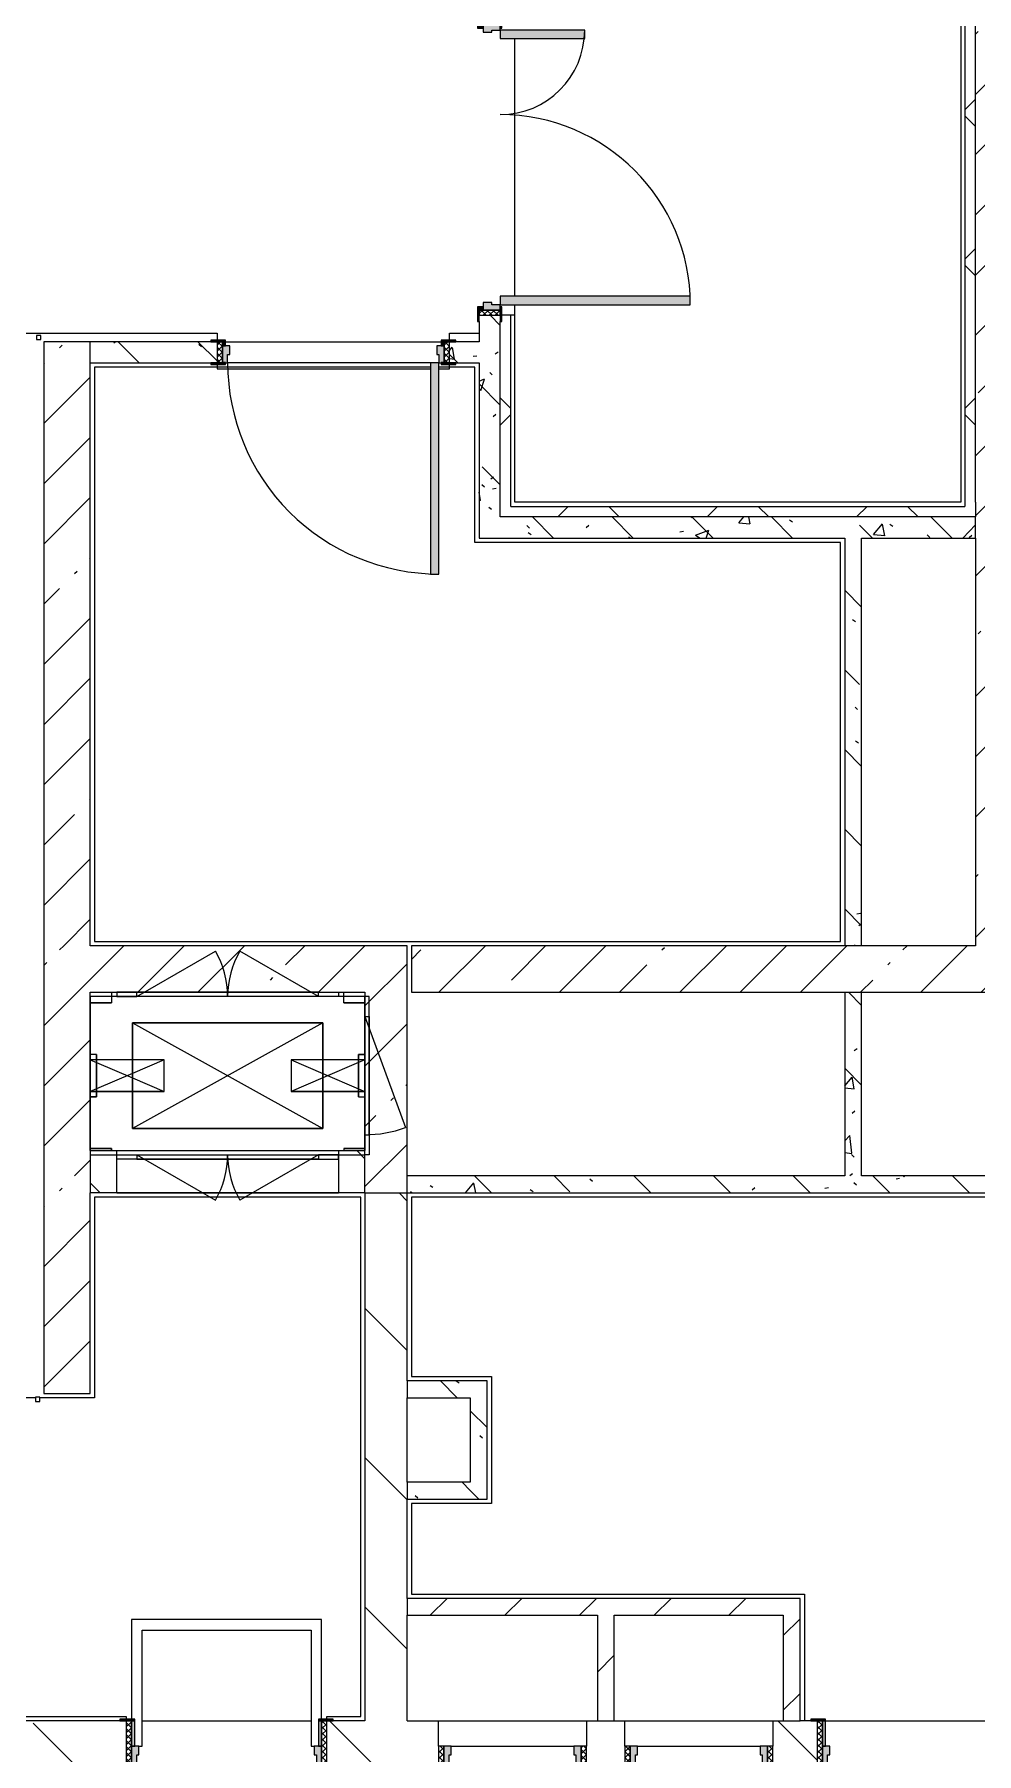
# Model space of a CAD drawing. Header units: millimetres. Extents: x -4060 to 187734, y -8553 to 29000.
# Drawn here: x 145429 to 149889, y 13445 to 21585 of the extents above; entities that cross this region are included whole.
import ezdxf

# ---------------------------------------------------------------- set-up
doc = ezdxf.new("R2010")
doc.units = ezdxf.units.MM
for name, color, linetype, lineweight, true_color in [('A-DOOR-2', 7, 'Continuous', 5, 0xaaaaaa), ('A-DOOR-3', 7, 'Continuous', 5, 0xe2e2e2), ('A-DOOR-FRAM-2', 7, 'Continuous', 5, 0xe2e2e2), ('A-DOOR-FRAM-3', 7, 'Continuous', 5, 0xaaaaaa), ('A-FLOR-1', 7, 'Continuous', 5, 0xaaaaaa), ('I-WALL-24', 7, 'Continuous', 5, 0x787878)]:
    doc.layers.add(name, color=color, linetype=linetype, lineweight=lineweight, true_color=true_color)
for name, color, linetype, lineweight in [('A-GENM', 7, 'Continuous', 5), ('A-WALL', 7, 'Continuous', 9), ('A-WALL-9', 7, 'Continuous', 5), ('I-WALL-22', 7, 'Continuous', 5), ('M-EQPM-1', 7, 'Continuous', 5)]:
    doc.layers.add(name, color=color, linetype=linetype, lineweight=lineweight)
pattern_1 = [(45, (60723.74, 0), (-285.1231, 285.1231), []), (45, (61008.87, 0), (-285.1231, 285.1231), [504.031, -100.806, 16.764, -84.042])]
pattern_2 = [(135, (60723.74, 0), (-377.1708, -377.1708), [533.4, -88.9, 17.78, -88.9]), (135, (60723.74, 376.94), (-377.1708, -377.1708), []), (50, (60723.74, 0), (637.6445, -55.7866), [66.675, -733.425]), (355, (60723.74, 0), (-123.3494, 668.699), [53.34, -586.74]), (100.451, (60776.9, -4.65), (514.299, 612.908), [56.665, -623.315]), (46.184, (60723.74, 177.8), (948.7764, -147.15), [100.012, -1100.137]), (96.636, (60802.8, 165.5), (830.909, 865.997), [84.998, -934.973]), (351.184, (60723.7, 177.8), (830.918, 865.988), [80.01, -880.11]), (21, (60812.64, 133.35), (530.6506, -357.9283), [66.675, -733.425]), (326, (60812.64, 133.35), (216.308, 644.6585), [53.34, -586.74]), (71.451, (60856.86, 103.5), (746.9596, 286.7243), [56.665, -623.315]), (37.5, (60723.74, 0), (10.81053, 295.9426), [16.764, -562.864, 16.764, -578.866, -588.962]), (37.5, (60723.74, 0), (10.81053, 295.9426), [-1175.258, 16.764, -572.198]), (7.5, (60723.74, 0), (233.8692, 350.6318), [16.764, -322.834, 16.764, -549.529, -224.472]), (7.5, (60723.74, 0), (233.8692, 350.6318), [-905.891, 16.764, -207.708]), (327.5, (60525.5, 0), (474.5678, -20.0513), [16.764, -205.486, 16.764, -676.656, -920.115]), (327.5, (60525.5, 0), (474.5678, -20.0513), [-915.67, 16.764, -903.351]), (317.5, (60436.6, 0), (518.4522, 88.9934), [16.764, -272.161, 16.764, -443.738, -653.415]), (317.5, (60436.6, 0), (518.4522, 88.9934), [-749.427, 16.764, -636.651])]
pattern_3 = [(135, (60723.74, 0), (-353.5534, -353.5534), [])]
pattern_4 = [(45, (60723.74, 0), (-176.7767, 176.7767), [])]
pattern_5 = [(135, (1951.41, 164.685), (-14.14214, -14.14214), []), (225, (1951.41, 164.685), (14.14214, -14.14214), [])]
pattern_6 = [(45, (-171.384, 164.685), (-14.1421, 14.1421), []), (135, (-171.384, 164.685), (-14.1421, -14.1421), [])]
pattern_7 = [(45, (60723.74, 0), (-353.5534, 353.5534), []), (135, (60723.74, 0), (-353.5534, -353.5534), [])]

# ---------------------------------------------------------------- blocks, each defined once
blk = doc.blocks.new('110_Дверь_СКБ_1Ст_Внутренняя1 - Д-11а _огнестойкость EI 15_-32666892-1_5_1_птичка')
at = {"layer": 'A-DOOR-2'}
h = blk.add_hatch(dxfattribs=at)
h.set_pattern_fill('FP_150', color=256, style=0, pattern_type=2)
h.set_pattern_definition([(135, (1751.41, 114.685), (-14.14214, -14.14214), []), (225, (1751.41, 114.685), (14.14214, -14.14214), [])])
h.paths.add_polyline_path([(537.5, 50), (537.5, -50), (562.5, -50), (562.5, 50)])
at = {"layer": 'A-DOOR-3'}
h = blk.add_hatch(color=256, dxfattribs=at)
h.paths.add_polyline_path([(512.5, 50), (512.5, 10), (502.5, 10), (502.5, -30), (537.5, -30), (537.5, 50), (522.5, 50)])
h.paths.add_polyline_path([(-508.4, 50), (-512.5, 50), (-512.5, -30), (-477.5, -30), (-477.5, 10), (-487.5, 10), (-487.5, 50)])
at = {"layer": 'A-DOOR-FRAM-2'}
for points in [[(-487.5, 1050), (-486.3, 50), (-447.5, 50), (-447.5, 1050)], [(-537.5, 58), (-567.5, 58), (-567.5, 50), (-497.5, 50), (-497.5, 58), (-517.5, 58)], [(562.5, 58), (522.5, 58), (522.5, 50), (592.5, 50), (592.5, 58)], [(-529.2, -50), (-567.5, -50), (-567.5, -58), (-497.5, -58), (-499.8, -50), (-512.5, -50)], [(-497.5, -30), (-512.5, -30), (-512.5, -50), (-497.5, -50), (-497.5, -32.8)], [(537.5, -30), (522.5, -30), (522.5, -50), (537.5, -50)], [(537.5, -50), (522.5, -50), (522.5, -58), (592.5, -58), (592.5, -50), (562.5, -50)]]:
    blk.add_hatch(color=256, dxfattribs=at).paths.add_polyline_path(points)
at = {"layer": 'A-DOOR-FRAM-3'}
h = blk.add_hatch(dxfattribs=at)
h.set_pattern_fill('FP_151', color=256, style=0, pattern_type=2)
h.set_pattern_definition([(45, (-371.384, 114.685), (-14.1421, 14.1421), []), (135, (-371.384, 114.685), (-14.1421, -14.1421), [])])
h.paths.add_polyline_path([(-537.5, 50), (-537.5, -50), (-512.5, -50), (-512.5, 50)])
at = {"layer": 'A-DOOR-2'}
for p, q in [((-487.5, 1050), (-487.5, 50)), ((-447.5, 1050), (-487.5, 1050)), ((-447.5, 50), (-447.5, 1050)), ((-487.5, 50), (-447.5, 50))]:
    blk.add_line(p, q, dxfattribs=at)
blk.add_arc((-487.5, 50), 1000, 360, 90, dxfattribs=at)
at = {"layer": 'A-DOOR-FRAM-3'}
for p, q in [((-497.5, 58), (-567.5, 58)), ((-567.5, 58), (-567.5, 50)), ((-567.5, 50), (-497.5, 50)), ((-512.5, 50), (-537.5, 50)), ((-537.5, 50), (-537.5, -50)), ((-487.5, 50), (-512.5, 50)), ((-512.5, 50), (-512.5, -30)), ((-512.5, -50), (-512.5, 50)), ((-497.5, 50), (-512.5, 50)), ((-512.5, 50), (-512.5, 49)), ((-512.5, 49), (-497.5, 49)), ((-497.5, 50), (-497.5, 58)), ((-497.5, 49), (-497.5, 50)), ((-487.5, 10), (-487.5, 50)), ((-477.5, 10), (-487.5, 10)), ((-477.5, -30), (-477.5, 10)), ((512.5, 10), (502.5, 10)), ((502.5, 10), (502.5, -30)), ((512.5, 50), (512.5, 10)), ((537.5, 50), (512.5, 50)), ((592.5, 58), (522.5, 58)), ((522.5, 58), (522.5, 50)), ((537.5, 50), (522.5, 50)), ((522.5, 50), (522.5, 49)), ((522.5, 50), (592.5, 50)), ((522.5, 49), (537.5, 49)), ((537.5, -30), (537.5, 50)), ((562.5, 50), (537.5, 50)), ((537.5, 50), (537.5, -50)), ((537.5, 49), (537.5, 50)), ((562.5, -50), (562.5, 50)), ((592.5, 50), (592.5, 58)), ((-497.5, -50), (-567.5, -50)), ((-567.5, -50), (-567.5, -58)), ((-567.5, -58), (-497.5, -58)), ((-537.5, -50), (-512.5, -50)), ((-512.5, -30), (-477.5, -30)), ((-497.5, -30), (-512.5, -30)), ((-512.5, -30), (-512.5, -50)), ((-512.5, -50), (-497.5, -50)), ((-497.5, -50), (-497.5, -30)), ((-497.5, -58), (-497.5, -50)), ((502.5, -30), (537.5, -30)), ((537.5, -30), (522.5, -30)), ((522.5, -30), (522.5, -50)), ((522.5, -50), (537.5, -50)), ((592.5, -50), (522.5, -50)), ((522.5, -50), (522.5, -58)), ((522.5, -58), (592.5, -58)), ((537.5, -50), (537.5, -30)), ((537.5, -50), (562.5, -50)), ((592.5, -58), (592.5, -50))]:
    blk.add_line(p, q, dxfattribs=at)
blk = doc.blocks.new('110_Дверь_СКБ_2Ст - Д-10а_ СОШ_Дв_1450x2100h_Горячий цех-25784455-1_5_1_птичка')
at = {"layer": 'A-DOOR-2'}
h = blk.add_hatch(dxfattribs=at)
h.set_pattern_fill('FP_159', color=256, style=0, pattern_type=2)
h.set_pattern_definition([(135, (1601.41, 114.685), (-14.14214, -14.14214), []), (225, (1601.41, 114.685), (14.14214, -14.14214), [])])
h.paths.add_polyline_path([(712.5, 50), (687.5, 50), (687.5, -50), (712.5, -50)])
at = {"layer": 'A-DOOR-3'}
for points in [[(662.5, 120), (662.5, 950), (622.5, 950), (622.5, 50), (662.5, 50), (662.5, 100)], [(-597.5, 386.9), (-597.5, 450), (-637.5, 450), (-637.5, 50), (-597.5, 50), (-597.5, 175)]]:
    blk.add_hatch(color=256, dxfattribs=at).paths.add_polyline_path(points)
h = blk.add_hatch(color=256, dxfattribs=at)
h.paths.add_polyline_path([(687.5, -30), (687.5, 50), (662.5, 50), (662.5, 10), (652.5, 10), (652.5, -30), (662.5, -30)])
h.paths.add_polyline_path([(-627.5, -6), (-627.5, 10), (-637.5, 10), (-637.5, 50), (-662.5, 50), (-662.5, -30), (-627.5, -28.9)])
at = {"layer": 'A-DOOR-FRAM-2'}
for points in [[(-647.5, 58), (-717.5, 58), (-712.5, 50), (-647.5, 50)], [(742.5, 58), (672.5, 58), (672.5, 50), (742.5, 50)], [(-647.5, -50), (-717.5, -53.5), (-712.5, -58), (-647.5, -58)], [(-647.5, -30), (-662.5, -30), (-662.5, -50), (-647.5, -50)], [(687.5, -30), (672.5, -30), (672.5, -50), (687.5, -50)], [(742.5, -50), (672.5, -50), (672.5, -58), (742.5, -58)]]:
    blk.add_hatch(color=256, dxfattribs=at).paths.add_polyline_path(points)
at = {"layer": 'A-DOOR-FRAM-3'}
h = blk.add_hatch(dxfattribs=at)
h.set_pattern_fill('FP_160', color=256, style=0, pattern_type=2)
h.set_pattern_definition([(45, (-521.384, 114.685), (-14.1421, 14.1421), []), (135, (-521.384, 114.685), (-14.1421, -14.1421), [])])
h.paths.add_polyline_path([(-662.5, -24.2), (-662.5, 50), (-687.5, 50), (-687.5, -50), (-662.5, -50)])
at = {"layer": 'A-DOOR-2'}
for p, q in [((662.5, 950), (622.5, 950)), ((622.5, 950), (622.5, 50)), ((662.5, 50), (662.5, 950)), ((-637.5, 450), (-637.5, 50)), ((-597.5, 450), (-637.5, 450)), ((-597.5, 50), (-597.5, 450)), ((-637.5, 50), (-597.5, 50)), ((622.5, 50), (662.5, 50))]:
    blk.add_line(p, q, dxfattribs=at)
for centre, radius, start, end in [((662.5, 50), 900, 90, 180), ((-637.5, 50), 400, 0, 90)]:
    blk.add_arc(centre, radius, start, end, dxfattribs=at)
at = {"layer": 'A-DOOR-FRAM-3'}
for p, q in [((-647.5, 58), (-717.5, 58)), ((-717.5, 58), (-717.5, 50)), ((-717.5, 50), (-647.5, 50)), ((-662.5, 50), (-687.5, 50)), ((-687.5, 50), (-687.5, -50)), ((-637.5, 50), (-662.5, 50)), ((-662.5, 50), (-662.5, -30)), ((-662.5, -50), (-662.5, 50)), ((-647.5, 50), (-647.5, 58)), ((-637.5, 10), (-637.5, 50)), ((-627.5, 10), (-637.5, 10)), ((-627.5, -30), (-627.5, 10)), ((662.5, 10), (652.5, 10)), ((652.5, 10), (652.5, -30)), ((662.5, 50), (662.5, 10)), ((687.5, 50), (662.5, 50)), ((742.5, 58), (672.5, 58)), ((672.5, 58), (672.5, 50)), ((672.5, 50), (742.5, 50)), ((687.5, -30), (687.5, 50)), ((712.5, 50), (687.5, 50)), ((687.5, 50), (687.5, -50)), ((712.5, -50), (712.5, 50)), ((742.5, 50), (742.5, 58)), ((-647.5, -50), (-717.5, -50)), ((-717.5, -50), (-717.5, -58)), ((-717.5, -58), (-647.5, -58)), ((-687.5, -50), (-662.5, -50)), ((-662.5, -30), (-627.5, -30)), ((-647.5, -30), (-662.5, -30)), ((-662.5, -30), (-662.5, -50)), ((-662.5, -50), (-647.5, -50)), ((-647.5, -50), (-647.5, -30)), ((-647.5, -58), (-647.5, -50)), ((652.5, -30), (687.5, -30)), ((687.5, -30), (672.5, -30)), ((672.5, -30), (672.5, -50)), ((672.5, -50), (687.5, -50)), ((742.5, -50), (672.5, -50)), ((672.5, -50), (672.5, -58)), ((672.5, -58), (742.5, -58)), ((687.5, -50), (687.5, -30)), ((687.5, -50), (712.5, -50)), ((742.5, -58), (742.5, -50))]:
    blk.add_line(p, q, dxfattribs=at)
blk = doc.blocks.new('110_Дверь_СКБ_1Ст_Внутренняя1 - Д-8 950x2100h_охрана-V106-1_5_1_птичка')
at = {"layer": 'A-DOOR-2'}
h = blk.add_hatch(dxfattribs=at)
h.set_pattern_fill('FP_62', color=256, style=0, pattern_type=2)
h.set_pattern_definition([(135, (1826.41, 164.685), (-14.14214, -14.14214), []), (225, (1826.41, 164.685), (14.14214, -14.14214), [])])
h.paths.add_polyline_path([(462.5, 100), (462.5, -100), (487.5, -100), (487.5, 100)])
at = {"layer": 'A-DOOR-3'}
h = blk.add_hatch(color=256, dxfattribs=at)
h.paths.add_polyline_path([(462.5, 100), (437.5, 100), (437.5, 60), (427.5, 60), (427.5, 20), (462.5, 20)])
h.paths.add_polyline_path([(-412.5, 100), (-437.5, 100), (-437.5, 20), (-402.5, 20.4), (-402.5, 60), (-412.5, 60)])
at = {"layer": 'A-DOOR-FRAM-2'}
for points in [[(397.5, 950), (397.5, 100), (437.5, 100), (437.5, 950)], [(-422.5, 108), (-492.5, 108), (-492.5, 100), (-422.5, 100)], [(517.5, 108), (447.5, 108), (447.5, 100), (517.5, 100)], [(-437.5, 20), (-437.5, -100), (-422.5, -100), (-422.5, 20)], [(447.5, 20), (447.5, -100), (462.5, -100), (462.5, 20)], [(-492.5, -100), (-492.5, -108), (-422.5, -108), (-422.5, -100), (-462.5, -100)], [(487.5, -100), (447.5, -100), (447.5, -108), (517.5, -108), (517.5, -100), (490.5, -100)]]:
    blk.add_hatch(color=256, dxfattribs=at).paths.add_polyline_path(points)
at = {"layer": 'A-DOOR-FRAM-3'}
h = blk.add_hatch(dxfattribs=at)
h.set_pattern_fill('FP_63', color=256, style=0, pattern_type=2)
h.set_pattern_definition([(45, (-296.384, 164.685), (-14.1421, 14.1421), []), (135, (-296.384, 164.685), (-14.1421, -14.1421), [])])
h.paths.add_polyline_path([(-462.5, 100), (-462.5, -100), (-437.5, -100), (-437.5, 100)])
at = {"layer": 'A-DOOR-2'}
for p, q in [((437.5, 950), (397.5, 950)), ((397.5, 950), (397.5, 100)), ((437.5, 100), (437.5, 950)), ((397.5, 100), (437.5, 100))]:
    blk.add_line(p, q, dxfattribs=at)
blk.add_arc((437.5, 100), 850, 90, 180, dxfattribs=at)
at = {"layer": 'A-DOOR-FRAM-3'}
for p, q in [((-422.5, 108), (-492.5, 108)), ((-492.5, 108), (-492.5, 100)), ((-492.5, 100), (-422.5, 100)), ((-437.5, 100), (-462.5, 100)), ((-462.5, 100), (-462.5, -100)), ((-412.5, 100), (-437.5, 100)), ((-437.5, 100), (-437.5, 20)), ((-437.5, -100), (-437.5, 100)), ((-422.5, 100), (-437.5, 100)), ((-437.5, 100), (-437.5, 99)), ((-437.5, 99), (-422.5, 99)), ((-422.5, 100), (-422.5, 108)), ((-422.5, 99), (-422.5, 100)), ((-412.5, 60), (-412.5, 100)), ((437.5, 100), (437.5, 60)), ((462.5, 100), (437.5, 100)), ((517.5, 108), (447.5, 108)), ((447.5, 108), (447.5, 100)), ((462.5, 100), (447.5, 100)), ((447.5, 100), (447.5, 99)), ((447.5, 100), (517.5, 100)), ((447.5, 99), (462.5, 99)), ((462.5, 20), (462.5, 100)), ((487.5, 100), (462.5, 100)), ((462.5, 100), (462.5, -100)), ((462.5, 99), (462.5, 100)), ((487.5, -100), (487.5, 100)), ((517.5, 100), (517.5, 108)), ((-437.5, 20), (-402.5, 20)), ((-422.5, 20), (-437.5, 20)), ((-437.5, 20), (-437.5, -100)), ((-422.5, -100), (-422.5, 20)), ((-402.5, 60), (-412.5, 60)), ((-402.5, 20), (-402.5, 60)), ((437.5, 60), (427.5, 60)), ((427.5, 60), (427.5, 20)), ((427.5, 20), (462.5, 20)), ((462.5, 20), (447.5, 20)), ((447.5, 20), (447.5, -100)), ((462.5, -100), (462.5, 20)), ((-422.5, -100), (-492.5, -100)), ((-492.5, -100), (-492.5, -108)), ((-492.5, -108), (-422.5, -108)), ((-462.5, -100), (-437.5, -100)), ((-437.5, -100), (-422.5, -100)), ((-422.5, -108), (-422.5, -100)), ((447.5, -100), (462.5, -100)), ((517.5, -100), (447.5, -100)), ((447.5, -100), (447.5, -108)), ((447.5, -108), (517.5, -108)), ((462.5, -100), (487.5, -100)), ((517.5, -108), (517.5, -100))]:
    blk.add_line(p, q, dxfattribs=at)
blk = doc.blocks.new('160_Подъемник - 160_Подъемник-23521422-1_5_1_птичка')
at = {"layer": 'A-GENM'}
for p, q in [((220, 0), (592.4, 215)), ((220, 0), (592.4, 215)), ((220, 0), (592.4, 215)), ((1080, 0), (707.6, 215)), ((1080, 0), (707.6, 215)), ((1080, 0), (707.6, 215)), ((-20, -95), (-20, 0)), ((-20, 0), (0, 0)), ((0, 0), (0, -95)), ((220, 20), (125, 20)), ((125, 20), (125, 0)), ((220, 20), (125, 20)), ((125, 20), (125, 0)), ((220, 20), (125, 20)), ((125, 20), (125, 0)), ((220, 0), (220, 20)), ((1080, 20), (220, 20)), ((220, 20), (1080, 20)), ((220, 0), (220, 20)), ((1080, 20), (220, 20)), ((220, 20), (1080, 20)), ((220, 0), (220, 20)), ((1080, 20), (220, 20)), ((220, 20), (1080, 20)), ((1080, 0), (1080, 20)), ((1080, 20), (1175, 20)), ((1080, 0), (1080, 20)), ((1080, 20), (1175, 20)), ((1080, 0), (1080, 20)), ((1080, 20), (1175, 20)), ((1175, 20), (1175, 0)), ((1175, 20), (1175, 0)), ((1175, 20), (1175, 0)), ((125, 0), (220, 0)), ((125, 0), (220, 0)), ((125, 0), (220, 0)), ((1175, 0), (1080, 0)), ((1175, 0), (1080, 0)), ((1175, 0), (1080, 0)), ((0, -655), (-191.5, -128.8)), ((0, -95), (-20, -95)), ((-20, -95), (-20, -655)), ((-20, -655), (-20, -95)), ((0, -655), (-20, -655)), ((-20, -655), (-20, -750)), ((0, -750), (0, -655)), ((-20, -750), (0, -750)), ((125, -770), (125, -750)), ((125, -750), (220, -750)), ((125, -770), (125, -750)), ((125, -750), (220, -750)), ((125, -770), (125, -750)), ((125, -750), (220, -750)), ((220, -770), (125, -770)), ((220, -770), (125, -770)), ((220, -770), (125, -770)), ((220, -750), (220, -770)), ((220, -750), (592.4, -965)), ((220, -750), (220, -770)), ((220, -750), (592.4, -965)), ((220, -750), (220, -770)), ((220, -750), (592.4, -965)), ((220, -770), (792, -770)), ((1080, -770), (220, -770)), ((220, -770), (1080, -770)), ((1080, -770), (220, -770)), ((220, -770), (1080, -770)), ((1080, -770), (508, -770)), ((1080, -750), (707.6, -965)), ((1080, -750), (707.6, -965)), ((1080, -750), (707.6, -965)), ((1080, -750), (1080, -770)), ((1175, -750), (1080, -750)), ((1080, -750), (1080, -770)), ((1175, -750), (1080, -750)), ((1080, -750), (1080, -770)), ((1175, -750), (1080, -750)), ((1080, -770), (1175, -770)), ((1080, -770), (1175, -770)), ((1080, -770), (1175, -770)), ((1175, -770), (1175, -750)), ((1175, -770), (1175, -750)), ((1175, -770), (1175, -750))]:
    blk.add_line(p, q, dxfattribs=at)
for centre, radius, start, end in [((220, 0), 430, 0, 30), ((220, 0), 430, 0, 30), ((220, 0), 430, 0, 30), ((1080, 0), 430, 150, 180), ((1080, 0), 430, 150, 180), ((1080, 0), 430, 150, 180), ((0, -655), 560, 90, 110), ((220, -750), 430, 330, 0), ((220, -750), 430, 330, 0), ((220, -750), 430, 330, 0), ((1080, -750), 430, 180, 210), ((1080, -750), 430, 180, 210), ((1080, -750), 430, 180, 210)]:
    blk.add_arc(centre, radius, start, end, dxfattribs=at)
at = {"layer": 'M-EQPM-1'}
for p, q in [((1300, 0), (0, 0)), ((0, 0), (0, -750)), ((1300, -750), (1300, 0)), ((1100, -625), (200, -125)), ((200, -625), (1100, -125)), ((1100, -125), (200, -125)), ((200, -125), (200, -625)), ((1100, -125), (200, -125)), ((200, -125), (200, -625)), ((200, -300), (200, -125)), ((200, -125), (1100, -125)), ((1100, -625), (1100, -125)), ((1100, -625), (1100, -125)), ((1100, -125), (1100, -300)), ((200, -450), (200, -300)), ((1100, -300), (1100, -450)), ((200, -625), (200, -450)), ((1100, -450), (1100, -625)), ((200, -625), (1100, -625)), ((200, -625), (1100, -625)), ((1100, -625), (200, -625)), ((0, -750), (1300, -750))]:
    blk.add_line(p, q, dxfattribs=at)
blk = doc.blocks.new('Закладная деталь приямка - 350_150-20924309-1_5_1_птичка')
at = {"layer": 'M-EQPM-1'}
for p, q in [((-145, 75), (-175, 75)), ((-175, 75), (-145, 75)), ((-145, 62.1), (-175, 75)), ((25, 75), (-145, 75)), ((-145, 75), (25, 75)), ((25, -10.7), (-145, 62.1)), ((-145, -62.1), (25, 10.7)), ((175, 75), (25, 75)), ((25, 75), (175, 75)), ((25, 10.7), (175, 75)), ((175, -75), (175, 75)), ((175, -75), (175, 75)), ((-175, -75), (-145, -62.1)), ((-175, -75), (-145, -75)), ((-175, -75), (-145, -75)), ((-145, -75), (25, -75)), ((-145, -75), (25, -75)), ((175, -75), (25, -10.7)), ((25, -75), (175, -75)), ((25, -75), (175, -75))]:
    blk.add_line(p, q, dxfattribs=at)
blk = doc.blocks.new('Закладная деталь приямка - 350_150-V158-1_5_1_птичка')
at = {"layer": 'M-EQPM-1'}
for p, q in [((-25, 75), (-175, 75)), ((-175, 75), (-175, -75)), ((-175, 75), (-175, -75)), ((-175, 75), (-25, 75)), ((-25, 10.7), (-175, 75)), ((145, 75), (-25, 75)), ((-25, 75), (145, 75)), ((-25, -10.7), (145, 62.1)), ((145, -62.1), (-25, 10.7)), ((175, 75), (145, 75)), ((145, 75), (175, 75)), ((145, 62.1), (175, 75)), ((-175, -75), (-25, -10.7)), ((-175, -75), (-25, -75)), ((-175, -75), (-25, -75)), ((-25, -75), (145, -75)), ((-25, -75), (145, -75)), ((175, -75), (145, -62.1)), ((145, -75), (175, -75)), ((145, -75), (175, -75))]:
    blk.add_line(p, q, dxfattribs=at)
blk = doc.blocks.new('Закладная деталь приямка - 150_100-20924311-1_5_1_птичка')
at = {"layer": 'M-EQPM-1'}
for p, q in [((85070, 16310), (84970, 16310)), ((84970, 16310), (85070, 16310)), ((85070, 16300), (85070, 16310)), ((85070, 16310), (85070, 16300))]:
    blk.add_line(p, q, dxfattribs=at)
blk = doc.blocks.new('Закладная деталь приямка - 150_100-V159-1_5_1_птичка')
at = {"layer": 'M-EQPM-1'}
for p, q in [((86270, 16310), (86170, 16310)), ((86170, 16310), (86270, 16310)), ((86170, 16310), (86170, 16300)), ((86170, 16310), (86170, 16300))]:
    blk.add_line(p, q, dxfattribs=at)
blk = doc.blocks.new('Закладная деталь приямка - 150_100-V160-1_5_1_птичка')
at = {"layer": 'M-EQPM-1'}
for p, q in [((86170, 17000), (86170, 17050)), ((86170, 17000), (86170, 17050)), ((86270, 17000), (86170, 17000)), ((86170, 17000), (86270, 17000))]:
    blk.add_line(p, q, dxfattribs=at)
blk = doc.blocks.new('Закладная деталь приямка - 150_100-V161-1_5_1_птичка')
at = {"layer": 'M-EQPM-1'}
for p, q in [((85070, 17050), (85070, 17000)), ((85070, 17050), (85070, 17000)), ((84970, 17000), (85070, 17000)), ((85070, 17000), (84970, 17000))]:
    blk.add_line(p, q, dxfattribs=at)
blk = doc.blocks.new('Закладная деталь приямка - 200_100-20924312-1_5_1_птичка')
at = {"layer": 'M-EQPM-1'}
for p, q in [((86240, 16755), (86240, 16555)), ((86240, 16555), (86240, 16755)), ((86270, 16755), (86240, 16755)), ((86240, 16755), (86270, 16755)), ((86240, 16555), (86270, 16555)), ((86240, 16555), (86270, 16555))]:
    blk.add_line(p, q, dxfattribs=at)
blk = doc.blocks.new('Закладная деталь приямка - 200_100-V162-1_5_1_птичка')
at = {"layer": 'M-EQPM-1'}
for p, q in [((85000, 16755), (84970, 16755)), ((85000, 16755), (84970, 16755)), ((85000, 16555), (85000, 16755)), ((85000, 16755), (85000, 16555)), ((84970, 16555), (85000, 16555)), ((85000, 16555), (84970, 16555))]:
    blk.add_line(p, q, dxfattribs=at)
blk = doc.blocks.new('110_Дверь_СКБ_1Ст - д-18 700x2100h_Технический шкаф ЭОМ и СС-V164-1_5_1_птичка')
at = {"layer": 'A-DOOR-2'}
h = blk.add_hatch(dxfattribs=at)
h.set_pattern_fill('FP_84', color=256, style=0, pattern_type=2)
h.set_pattern_definition(pattern_5)
h.paths.add_polyline_path([(337.5, 100), (337.5, 20), (362.5, 20), (362.5, 100)])
at = {"layer": 'A-DOOR-3'}
h = blk.add_hatch(color=256, dxfattribs=at)
h.paths.add_polyline_path([(322.5, 100), (312.5, 100), (312.5, 60), (302.5, 60), (302.5, 20), (337.5, 20), (337.5, 100)])
h.paths.add_polyline_path([(-297.5, 100), (-312.5, 100), (-312.5, 20), (-277.5, 20), (-277.5, 60), (-287.5, 60), (-287.5, 100)])
at = {"layer": 'A-DOOR-FRAM-2'}
blk.add_hatch(color=256, dxfattribs=at).paths.add_polyline_path([(272.5, 700), (272.5, 100), (312.5, 100), (312.5, 700), (280.9, 700)])
at = {"layer": 'A-DOOR-FRAM-3'}
h = blk.add_hatch(dxfattribs=at)
h.set_pattern_fill('FP_85', color=256, style=0, pattern_type=2)
h.set_pattern_definition(pattern_6)
h.paths.add_polyline_path([(-337.5, 100), (-337.5, 20), (-312.5, 20), (-312.5, 100)])
at = {"layer": 'A-DOOR-2'}
for p, q in [((312.5, 700), (272.5, 700)), ((272.5, 700), (272.5, 100)), ((312.5, 100), (312.5, 700)), ((272.5, 100), (312.5, 100))]:
    blk.add_line(p, q, dxfattribs=at)
blk.add_arc((312.5, 100), 600, 90, 180, dxfattribs=at)
at = {"layer": 'A-DOOR-FRAM-3'}
for p, q in [((-312.5, 100), (-337.5, 100)), ((-337.5, 100), (-337.5, 20)), ((-287.5, 100), (-312.5, 100)), ((-312.5, 100), (-312.5, 20)), ((-312.5, 20), (-312.5, 100)), ((-287.5, 60), (-287.5, 100)), ((-287.5, 100), (272.5, 100)), ((312.5, 100), (312.5, 60)), ((337.5, 100), (312.5, 100)), ((337.5, 20), (337.5, 100)), ((362.5, 100), (337.5, 100)), ((337.5, 100), (337.5, 20)), ((362.5, 20), (362.5, 100)), ((-337.5, 20), (-312.5, 20)), ((-312.5, 20), (-277.5, 20)), ((-277.5, 60), (-287.5, 60)), ((-277.5, 20), (-277.5, 60)), ((302.5, 20), (-277.5, 20)), ((312.5, 60), (302.5, 60)), ((302.5, 60), (302.5, 20)), ((302.5, 20), (337.5, 20)), ((337.5, 20), (362.5, 20))]:
    blk.add_line(p, q, dxfattribs=at)
blk = doc.blocks.new('110_Дверь_СКБ_1Ст - д-18 700x2100h_Технический шкаф ЭОМ и СС-23257539-1_5_1_птичка')
at = {"layer": 'A-DOOR-2'}
h = blk.add_hatch(dxfattribs=at)
h.set_pattern_fill('FP_84', color=256, style=0, pattern_type=2)
h.set_pattern_definition(pattern_5)
h.paths.add_polyline_path([(337.5, 100), (337.5, 20), (362.5, 20), (362.5, 100)])
at = {"layer": 'A-DOOR-3'}
h = blk.add_hatch(color=256, dxfattribs=at)
h.paths.add_polyline_path([(-287.5, 100), (-312.5, 100), (-312.5, 20), (-277.5, 20), (-277.5, 60), (-287.5, 60)])
h.paths.add_polyline_path([(312.5, 100), (312.5, 60), (302.5, 60), (302.5, 20), (337.5, 20), (337.5, 100), (322.5, 100)])
at = {"layer": 'A-DOOR-FRAM-2'}
blk.add_hatch(color=256, dxfattribs=at).paths.add_polyline_path([(312.5, 700), (272.5, 700), (272.5, 100), (312.5, 100), (312.5, 156.2)])
at = {"layer": 'A-DOOR-FRAM-3'}
h = blk.add_hatch(dxfattribs=at)
h.set_pattern_fill('FP_85', color=256, style=0, pattern_type=2)
h.set_pattern_definition(pattern_6)
h.paths.add_polyline_path([(-337.5, 100), (-337.5, 20), (-312.5, 20), (-312.5, 100)])
at = {"layer": 'A-DOOR-2'}
for p, q in [((312.5, 700), (272.5, 700)), ((272.5, 700), (272.5, 100)), ((312.5, 100), (312.5, 700)), ((272.5, 100), (312.5, 100))]:
    blk.add_line(p, q, dxfattribs=at)
blk.add_arc((312.5, 100), 600, 90, 180, dxfattribs=at)
at = {"layer": 'A-DOOR-FRAM-3'}
for p, q in [((-312.5, 100), (-337.5, 100)), ((-337.5, 100), (-337.5, 20)), ((-287.5, 100), (-312.5, 100)), ((-312.5, 100), (-312.5, 20)), ((-312.5, 20), (-312.5, 100)), ((-287.5, 60), (-287.5, 100)), ((-287.5, 100), (272.5, 100)), ((312.5, 100), (312.5, 60)), ((337.5, 100), (312.5, 100)), ((337.5, 20), (337.5, 100)), ((362.5, 100), (337.5, 100)), ((337.5, 100), (337.5, 20)), ((362.5, 20), (362.5, 100)), ((-337.5, 20), (-312.5, 20)), ((-312.5, 20), (-277.5, 20)), ((-277.5, 60), (-287.5, 60)), ((-277.5, 20), (-277.5, 60)), ((302.5, 20), (-277.5, 20)), ((312.5, 60), (302.5, 60)), ((302.5, 60), (302.5, 20)), ((302.5, 20), (337.5, 20)), ((337.5, 20), (362.5, 20))]:
    blk.add_line(p, q, dxfattribs=at)
blk = doc.blocks.new('DOR_Проход в стене_Прямоугольный - 1050x1150 EI30-23344994-1_5_1_птичка')
at = {"layer": 'A-DOOR-2'}
for p, q in [((525, 100), (-525, 100)), ((525, -100), (-525, -100))]:
    blk.add_line(p, q, dxfattribs=at)

msp = doc.modelspace()

# ---------------------------------------------------------------- hatches: boundary and pattern name
at = {"layer": 'I-WALL-22'}
h = msp.add_hatch(dxfattribs=at)
h.set_pattern_fill('FP_121', color=256, style=0, pattern_type=2)
h.set_pattern_definition(pattern_1)
h.paths.add_polyline_path([(149883.7, 17270), (150133.7, 17270), (150133.7, 27100), (149883.7, 27100), (149883.7, 17850)])
h = msp.add_hatch(dxfattribs=at)
h.set_pattern_fill('FP_140', color=256, style=0, pattern_type=2)
h.set_pattern_definition(pattern_7)
h.paths.add_polyline_path([(147633.7, 19300), (147683.7, 19300), (147683.7, 20255), (147641.7, 20255), (147641.7, 20225), (147633.7, 20225), (147633.7, 19350)])
h.paths.add_polyline_path([(147641.7, 21655), (147683.7, 21660), (147683.7, 23430), (147633.7, 23430), (147633.9, 21685), (147641.7, 21680), (147641.7, 21660)])
h = msp.add_hatch(dxfattribs=at)
h.set_pattern_fill('FP_140', color=256, style=0, pattern_type=2)
h.set_pattern_definition(pattern_7)
h.paths.add_polyline_path([(149833.7, 19350), (149883.7, 19351.2), (149883.7, 23100), (149833.7, 23100), (149833.7, 19370)])
h = msp.add_hatch(dxfattribs=at)
h.set_pattern_fill('FP_121', color=256, style=0, pattern_type=2)
h.set_pattern_definition(pattern_1)
h.paths.add_polyline_path([(145473.7, 17270), (145693.7, 17270), (145693.7, 20130), (145473.7, 20130), (145473.7, 17290)])
h = msp.add_hatch(dxfattribs=at)
h.set_pattern_fill('FP_140', color=256, style=0, pattern_type=2)
h.set_pattern_definition(pattern_7)
h.paths.add_polyline_path([(149833.7, 19300), (149883.7, 19300), (149883.7, 19350), (147683.7, 19350), (147687.4, 19300), (149813.7, 19300)])
h = msp.add_hatch(dxfattribs=at)
h.set_pattern_fill('FP_121', color=256, style=0, pattern_type=2)
h.set_pattern_definition(pattern_1)
h.paths.add_polyline_path([(145842.4, 17050), (146993.7, 17050), (146993.7, 17270), (145473.7, 17270), (145473.7, 17050), (145763.7, 17050)])
h = msp.add_hatch(dxfattribs=at)
h.set_pattern_fill('FP_121', color=256, style=0, pattern_type=2)
h.set_pattern_definition(pattern_1)
h.paths.add_polyline_path([(147041.2, 16100), (147193.7, 16100), (147193.7, 17270), (146993.7, 17270), (146993.7, 16100)])
h = msp.add_hatch(dxfattribs=at)
h.set_pattern_fill('FP_121', color=256, style=0, pattern_type=2)
h.set_pattern_definition(pattern_1)
h.paths.add_polyline_path([(150273.7, 17050), (153533.7, 17050), (153533.7, 17270), (147213.7, 17270), (147213.7, 17050), (150265.3, 17050)])
h = msp.add_hatch(dxfattribs=at)
h.set_pattern_fill('FP_121', color=256, style=0, pattern_type=2)
h.set_pattern_definition(pattern_1)
h.paths.add_polyline_path([(145522.1, 15150), (145693.7, 15154), (145693.7, 17050), (145473.7, 17050), (145473.7, 15150)])
h = msp.add_hatch(dxfattribs=at)
h.set_pattern_fill('FP_139', color=256, style=0, pattern_type=2)
h.set_pattern_definition(pattern_3)
h.paths.add_polyline_path([(145713.7, 16100), (145818.7, 16100), (145818.7, 16300), (145693.7, 16300), (145693.7, 16100)])
h.paths.add_polyline_path([(146868.7, 16100), (146993.7, 16100), (146993.7, 16300), (146868.7, 16300)])
h = msp.add_hatch(dxfattribs=at)
h.set_pattern_fill('FP_139', color=256, style=0, pattern_type=2)
h.set_pattern_definition(pattern_3)
h.paths.add_polyline_path([(147041.2, 13600), (147193.7, 13600), (147193.7, 16100), (146993.7, 16100), (146993.7, 13600)])
h = msp.add_hatch(dxfattribs=at)
h.set_pattern_fill('FP_138', color=256, style=0, pattern_type=2)
h.set_pattern_definition(pattern_4)
h.paths.add_polyline_path([(148093.7, 14100), (149053.7, 14100), (149053.7, 14180), (147193.7, 14180), (147193.7, 14100), (147970.6, 14100)])
h = msp.add_hatch(dxfattribs=at)
h.set_pattern_fill('FP_138', color=256, style=0, pattern_type=2)
h.set_pattern_definition(pattern_4)
h.paths.add_polyline_path([(148093.7, 13600), (148173.7, 13600), (148173.7, 14100), (148093.7, 14100), (148093.7, 14092.7)])
h = msp.add_hatch(dxfattribs=at)
h.set_pattern_fill('FP_138', color=256, style=0, pattern_type=2)
h.set_pattern_definition(pattern_4)
h.paths.add_polyline_path([(149053.7, 13600), (149053.7, 14100), (148973.7, 14100), (148973.7, 13600)])
h = msp.add_hatch(dxfattribs=at)
h.set_pattern_fill('FP_139', color=256, style=0, pattern_type=2)
h.set_pattern_definition(pattern_3)
h.paths.add_polyline_path([(145833.7, 13400), (145863.7, 13400), (145863.7, 13600), (145423.7, 13600), (145423.7, 13400), (145763.7, 13400)])
h.paths.add_polyline_path([(146813.7, 13400), (147342.1, 13400), (147342.1, 13600), (146813.7, 13600)])
h.paths.add_polyline_path([(148923.7, 13400), (149133.7, 13400), (149133.7, 13600), (148923.7, 13600), (148923.7, 13480)])
h.paths.add_polyline_path([(148223.7, 13400), (148223.7, 13600), (148042.1, 13600), (148042.1, 13400), (148173.7, 13400)])
at = {"layer": 'I-WALL-24'}
h = msp.add_hatch(dxfattribs=at)
h.set_pattern_fill('FP_147', color=256, style=0, pattern_type=2)
h.set_pattern_definition(pattern_2)
h.paths.add_polyline_path([(147633.7, 20030), (147633.7, 20255), (147533.7, 20255), (147533.7, 20030)])
h.paths.add_polyline_path([(147633.7, 21655), (147633.7, 21680), (147533.7, 21680), (147533.7, 21655), (147563, 21655)])
h = msp.add_hatch(dxfattribs=at)
h.set_pattern_fill('FP_147', color=256, style=0, pattern_type=2)
h.set_pattern_definition(pattern_2)
h.paths.add_polyline_path([(147423.7, 20030), (147533.7, 20030), (147533.7, 20130), (147393.7, 20130), (147393.7, 20030)])
h.paths.add_polyline_path([(146158.4, 20030), (146293.7, 20030), (146293.7, 20130), (145693.7, 20130), (145693.7, 20030), (146061.8, 20030)])
h = msp.add_hatch(dxfattribs=at)
h.set_pattern_fill('FP_147', color=256, style=0, pattern_type=2)
h.set_pattern_definition(pattern_2)
h.paths.add_polyline_path([(147633.7, 19200), (147633.7, 20030), (147533.7, 20030), (147533.7, 19200)])
h = msp.add_hatch(dxfattribs=at)
h.set_pattern_fill('FP_147', color=256, style=0, pattern_type=2)
h.set_pattern_definition(pattern_2)
h.paths.add_polyline_path([(149833.7, 19200), (149883.7, 19200), (149883.7, 19300), (147633.7, 19300), (147633.7, 19200), (149813.7, 19200)])
h = msp.add_hatch(dxfattribs=at)
h.set_pattern_fill('FP_147', color=256, style=0, pattern_type=2)
h.set_pattern_definition(pattern_2)
h.paths.add_polyline_path([(149344.7, 16180), (149344.7, 17050), (149264.7, 17050), (149264.7, 16180)])
h.paths.add_polyline_path([(149264.7, 17270), (149344.7, 17270), (149344.7, 19200), (149264.7, 19200), (149264.7, 17290)])
h = msp.add_hatch(dxfattribs=at)
h.set_pattern_fill('FP_147', color=256, style=0, pattern_type=2)
h.set_pattern_definition(pattern_2)
h.paths.add_polyline_path([(150253.7, 16100), (150273.7, 16100), (150273.7, 16180), (147193.7, 16180), (147193.7, 16100), (150197.8, 16100)])
h = msp.add_hatch(dxfattribs=at)
h.set_pattern_fill('FP_147', color=256, style=0, pattern_type=2)
h.set_pattern_definition(pattern_2)
h.paths.add_polyline_path([(147213.7, 15130), (147572.1, 15130), (147572.1, 15210), (147193.7, 15210), (147193.7, 15130)])
h = msp.add_hatch(dxfattribs=at)
h.set_pattern_fill('FP_147', color=256, style=0, pattern_type=2)
h.set_pattern_definition(pattern_2)
h.paths.add_polyline_path([(147492.1, 14650), (147572.1, 14650), (147572.1, 15130), (147492.1, 15130), (147492.1, 14730)])
h = msp.add_hatch(dxfattribs=at)
h.set_pattern_fill('FP_147', color=256, style=0, pattern_type=2)
h.set_pattern_definition(pattern_2)
h.paths.add_polyline_path([(147213.7, 14650), (147492.1, 14650), (147492.1, 14730), (147193.7, 14730), (147193.7, 14650)])

# ---------------------------------------------------------------- linework, layer by layer
at = {"layer": 'A-FLOR-1'}
for p, q in [((147703.7, 20345), (147703.7, 21565)), ((147703.7, 20255), (147703.7, 20305)), ((145103.7, 20170), (146293.7, 20170)), ((146293.7, 20170), (146293.7, 20138)), ((147393.7, 20138), (147393.7, 20170)), ((147393.7, 20170), (147533.7, 20170)), ((147303.7, 20010), (145713.7, 20010)), ((145713.7, 20010), (145713.7, 17290)), ((146293.7, 20022), (146293.7, 20002)), ((146293.7, 20002), (147303.7, 20002)), ((147513.7, 20010), (147343.7, 20010)), ((147343.7, 20002), (147393.7, 20002)), ((147393.7, 20002), (147393.7, 20022)), ((147513.7, 19180), (147513.7, 20010)), ((149244.7, 19180), (147513.7, 19180)), ((149244.7, 17290), (149244.7, 19180)), ((145713.7, 17290), (149244.7, 17290)), ((146973.7, 16080), (145713.7, 16080)), ((145713.7, 16080), (145713.7, 15130)), ((146973.7, 13620), (146973.7, 16080)), ((150253.7, 16080), (147213.7, 16080)), ((147213.7, 16080), (147213.7, 15230)), ((147213.7, 15230), (147592.1, 15230)), ((147592.1, 15230), (147592.1, 14630)), ((145434.2, 15130), (141753.7, 15130)), ((145713.7, 15130), (145454.2, 15130)), ((147592.1, 14630), (147213.7, 14630)), ((147213.7, 14630), (147213.7, 14200)), ((147213.7, 14200), (149073.7, 14200)), ((149073.7, 14200), (149073.7, 13600)), ((145888.7, 14080), (145888.7, 13608)), ((146788.7, 14080), (145888.7, 14080)), ((145938.7, 13480), (145938.7, 14030)), ((145938.7, 14030), (146738.7, 14030)), ((146738.7, 14030), (146738.7, 13480)), ((146788.7, 13608), (146788.7, 14080)), ((131553.7, 13620), (145863.7, 13620)), ((145863.7, 13620), (145863.7, 13608)), ((146813.7, 13608), (146813.7, 13620)), ((146813.7, 13620), (146973.7, 13620)), ((145923.7, 13480), (145938.7, 13480)), ((146738.7, 13480), (146753.7, 13480))]:
    msp.add_line(p, q, dxfattribs=at)
at = {"layer": 'A-WALL'}
for p, q in [((149883.7, 19370), (149883.7, 23175)), ((149833.7, 23050), (149833.7, 19350)), ((147633.7, 20030), (147633.7, 20225)), ((147683.7, 19350), (147683.7, 20255)), ((147683.7, 19350), (149833.7, 19350)), ((149883.7, 19200), (149883.7, 19300)), ((149344.7, 17270), (149264.7, 17270)), ((149264.7, 17050), (149344.7, 17050)), ((145693.7, 16300), (145693.7, 16100)), ((146993.7, 16100), (146993.7, 16300)), ((147193.7, 16100), (147193.7, 16180)), ((146993.7, 16100), (147193.7, 16100)), ((147193.7, 15210), (147193.7, 15130)), ((147193.7, 14730), (147193.7, 14650)), ((147193.7, 14180), (147193.7, 14100)), ((148093.7, 13600), (148173.7, 13600)), ((148973.7, 13600), (149053.7, 13600))]:
    msp.add_line(p, q, dxfattribs=at)
at = {"layer": 'A-WALL-9'}
for p, q in [((145439.7, 20160), (145439.7, 20140)), ((145459.7, 20160), (145439.7, 20160)), ((145439.7, 20140), (145459.7, 20140)), ((145459.7, 20140), (145459.7, 20160)), ((145434.2, 15132), (145434.2, 15112)), ((145454.2, 15132), (145434.2, 15132)), ((145434.2, 15112), (145454.2, 15112)), ((145454.2, 15112), (145454.2, 15132))]:
    msp.add_line(p, q, dxfattribs=at)
at = {"layer": 'I-WALL-22'}
for p, q in [((149813.7, 23030), (149813.7, 19370)), ((147533.7, 20225), (147533.7, 20130)), ((147703.7, 20255), (147641.7, 20255)), ((147703.7, 19370), (147703.7, 20255)), ((146263.7, 20130), (145473.7, 20130)), ((145473.7, 20130), (145473.7, 15150)), ((145693.7, 17270), (145693.7, 20130)), ((146333.7, 20130), (147353.7, 20130)), ((147533.7, 20130), (147423.7, 20130)), ((145693.7, 20030), (146263.7, 20030)), ((147303.7, 20030), (146343.7, 20030)), ((147423.7, 20030), (147533.7, 20030)), ((147533.7, 20030), (147533.7, 19200)), ((147633.7, 19300), (147633.7, 20030)), ((149883.7, 19300), (147633.7, 19300)), ((149813.7, 19370), (147703.7, 19370)), ((149883.7, 19370), (149883.7, 19300)), ((147533.7, 19200), (149264.7, 19200)), ((149264.7, 19200), (149264.7, 17270)), ((149344.7, 19200), (149883.7, 19200)), ((149344.7, 17270), (149344.7, 19200)), ((149883.7, 19200), (149883.7, 17270)), ((147193.7, 17270), (145693.7, 17270)), ((147193.7, 16180), (147193.7, 17270)), ((149264.7, 17270), (147213.7, 17270)), ((147213.7, 17270), (147213.7, 17050)), ((149883.7, 17270), (149344.7, 17270)), ((145693.7, 17050), (146993.7, 17050)), ((145693.7, 16300), (145693.7, 17050)), ((146993.7, 17050), (146993.7, 16300)), ((147213.7, 17050), (149264.7, 17050)), ((149264.7, 17050), (149264.7, 16180)), ((149344.7, 17050), (150273.7, 17050)), ((149344.7, 16180), (149344.7, 17050)), ((145693.7, 16300), (146993.7, 16300)), ((145818.7, 16100), (145818.7, 16300)), ((146868.7, 16300), (146868.7, 16100)), ((149264.7, 16180), (147193.7, 16180)), ((150273.7, 16180), (149344.7, 16180)), ((145693.7, 15150), (145693.7, 16100)), ((146993.7, 16100), (145693.7, 16100)), ((146993.7, 16100), (146993.7, 13600)), ((147193.7, 15210), (147193.7, 16100)), ((147193.7, 16100), (150273.7, 16100)), ((145473.7, 15150), (145693.7, 15150)), ((147572.1, 15210), (147193.7, 15210)), ((147572.1, 14650), (147572.1, 15210)), ((147193.7, 14730), (147193.7, 15130)), ((147193.7, 15130), (147492.1, 15130)), ((147492.1, 15130), (147492.1, 14730)), ((147492.1, 14730), (147193.7, 14730)), ((147193.7, 14180), (147193.7, 14650)), ((147193.7, 14650), (147572.1, 14650)), ((149053.7, 14180), (147193.7, 14180)), ((149053.7, 13600), (149053.7, 14180)), ((147193.7, 13600), (147193.7, 14100)), ((147193.7, 14100), (148093.7, 14100)), ((148093.7, 14100), (148093.7, 13600)), ((148173.7, 14100), (148973.7, 14100)), ((148173.7, 13600), (148173.7, 14100)), ((148973.7, 14100), (148973.7, 13600)), ((145833.7, 13600), (131533.7, 13600)), ((145938.7, 13600), (146738.7, 13600)), ((146993.7, 13600), (146843.7, 13600)), ((147193.7, 13600), (148093.7, 13600)), ((147342.1, 13480), (147342.1, 13600)), ((148042.1, 13600), (148042.1, 13480)), ((148173.7, 13600), (148973.7, 13600)), ((148223.7, 13480), (148223.7, 13600)), ((148923.7, 13600), (148923.7, 13480)), ((149103.7, 13600), (149053.7, 13600)), ((149173.7, 13600), (150043.7, 13600))]:
    msp.add_line(p, q, dxfattribs=at)

# ---------------------------------------------------------------- block references
at = {"layer": 'A-DOOR-2'}
for name, p, rotation in [('110_Дверь_СКБ_2Ст - Д-10а_ СОШ_Дв_1450x2100h_Горячий цех-25784455-1_5_1_птичка', (147583.7, 20967.5), 270), ('110_Дверь_СКБ_1Ст_Внутренняя1 - Д-11а _огнестойкость EI 15_-32666892-1_5_1_птичка', (146856.2, 20080), 180), ('DOR_Проход в стене_Прямоугольный - 1050x1150 EI30-23344994-1_5_1_птичка', (146343.7, 16200), 180), ('110_Дверь_СКБ_1Ст_Внутренняя1 - Д-8 950x2100h_охрана-V106-1_5_1_птичка', (146351.2, 13500), 180), ('110_Дверь_СКБ_1Ст_Внутренняя1 - Д-8 950x2100h_охрана-V106-1_5_1_птичка', (149621.2, 13500), 180), ('110_Дверь_СКБ_1Ст - д-18 700x2100h_Технический шкаф ЭОМ и СС-V164-1_5_1_птичка', (147704.6, 13500), 180), ('110_Дверь_СКБ_1Ст - д-18 700x2100h_Технический шкаф ЭОМ и СС-23257539-1_5_1_птичка', (148586.2, 13500), 180)]:
    msp.add_blockref(name, p, dxfattribs=dict(at, rotation=rotation))
at = {"layer": 'M-EQPM-1', "rotation": 180}
for name, p in [('160_Подъемник - 160_Подъемник-23521422-1_5_1_птичка', (146993.7, 16280)), ('Закладная деталь приямка - 350_150-V158-1_5_1_птичка', (145868.7, 16655)), ('Закладная деталь приямка - 350_150-20924309-1_5_1_птичка', (146818.7, 16655))]:
    msp.add_blockref(name, p, dxfattribs=at)
at = {"layer": 'M-EQPM-1'}
for name in ['Закладная деталь приямка - 150_100-V161-1_5_1_птичка', 'Закладная деталь приямка - 150_100-V160-1_5_1_птичка', 'Закладная деталь приямка - 200_100-V162-1_5_1_птичка', 'Закладная деталь приямка - 200_100-20924312-1_5_1_птичка', 'Закладная деталь приямка - 150_100-20924311-1_5_1_птичка', 'Закладная деталь приямка - 150_100-V159-1_5_1_птичка']:
    msp.add_blockref(name, (60723.7, 0), dxfattribs=at)

doc.saveas('drawing.dxf')
